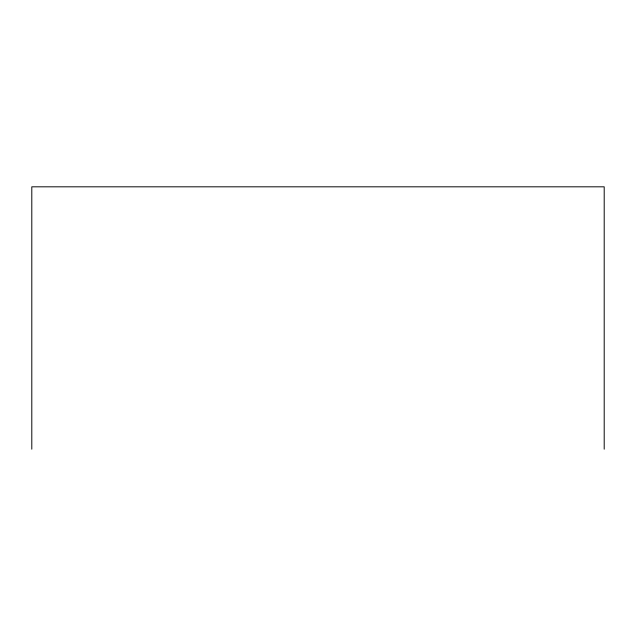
<?xml version="1.0" encoding="UTF-8"?>
<svg xmlns="http://www.w3.org/2000/svg" width="636" height="636" viewBox="0 0 636 636"><rect width="100%" height="100%" fill="white"/><g stroke="black" fill="none" stroke-linecap="round" stroke-linejoin="round"><path stroke-width="0.95" d="M604.2 449.183L604.2 186.817L31.8 186.817L31.8 449.183"/></g></svg>
